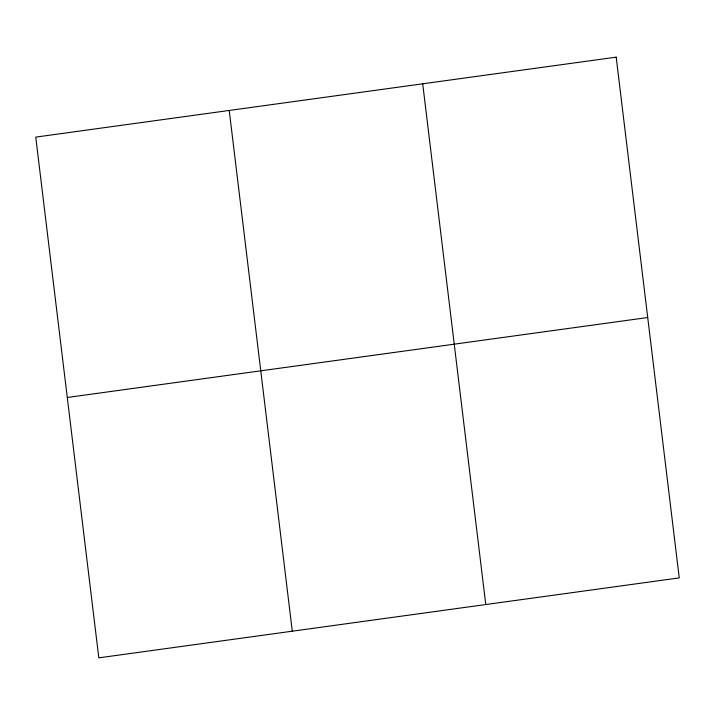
<?xml version="1.0" encoding="UTF-8"?>
<svg xmlns="http://www.w3.org/2000/svg" width="715" height="715" viewBox="0 0 715 715"><rect width="100%" height="100%" fill="white"/><g stroke="black" fill="none" stroke-linecap="round" stroke-linejoin="round"><path stroke-width="1.07" d="M67.282 397.477L647.719 317.523M422.708 83.807L485.771 604.541M229.229 110.459L292.292 631.193M616.187 57.155L35.75 137.11L98.813 657.845L679.25 577.89L616.187 57.155"/></g></svg>
